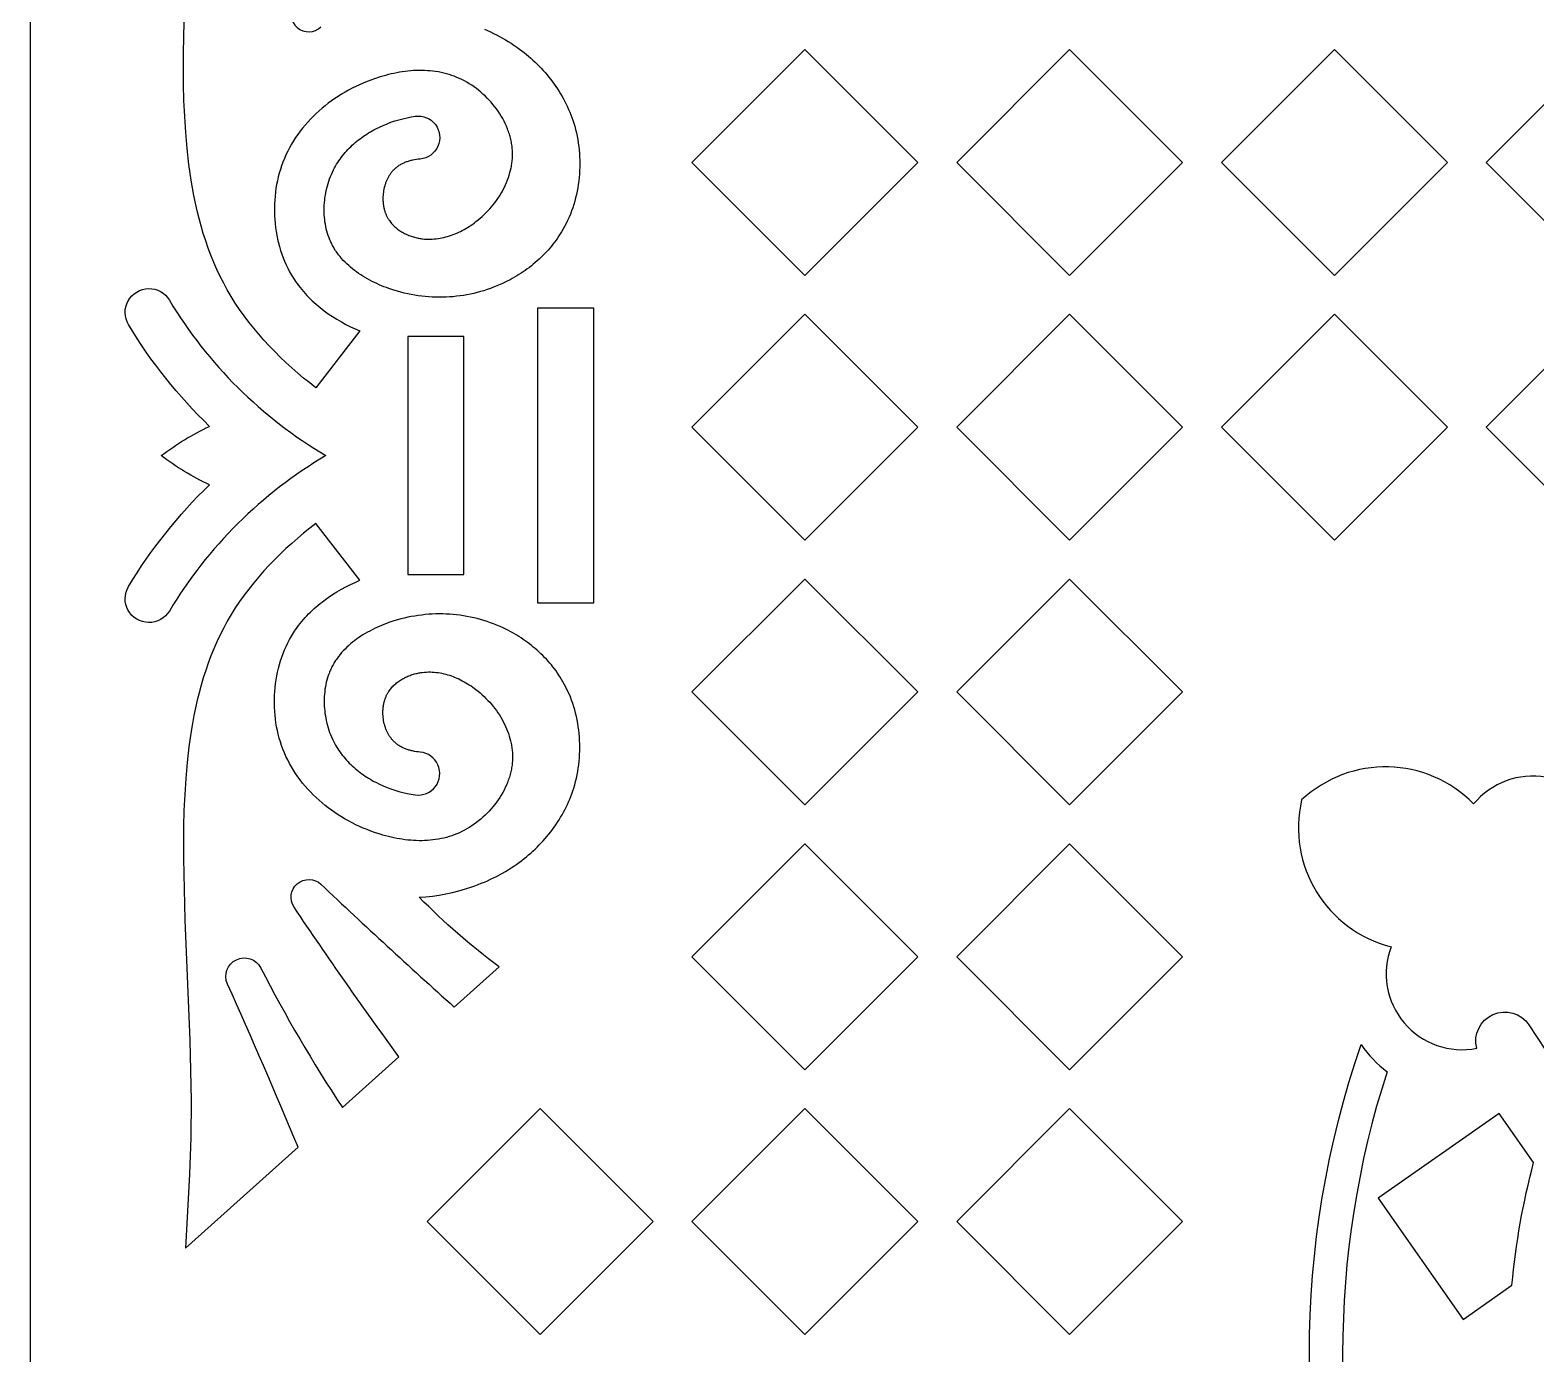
# Model space of a CAD drawing. Extents: x 15850 to 16789, y -660 to 1170.
# Drawn here: x 15850.3 to 16167.1, y 255.1 to 533.7 of the extents above; entities that cross this region are included whole.
import ezdxf

# ---------------------------------------------------------------- set-up
doc = ezdxf.new("R2010")
doc.units = 0
doc.layers.get('0').update_dxf_attribs({"linetype": 'CONTINUOUS'})

msp = doc.modelspace()

# ---------------------------------------------------------------- linework, layer by layer
for points in [[(15850.26, -659.93), (16789.06, -659.93), (16789.06, 1170.21), (15850.26, 1170.21)], [(15989.5, 505.83), (16013.26, 529.59), (16037.02, 505.83), (16013.26, 482.07)], [(16045.21, 505.83), (16068.97, 529.59), (16092.73, 505.83), (16068.97, 482.07)], [(16100.92, 505.83), (16124.68, 529.59), (16148.44, 505.83), (16124.68, 482.07)], [(16156.63, 505.83), (16180.39, 529.59), (16204.15, 505.83), (16180.39, 482.07)], [(15968.85, 413.14), (15968.85, 475.17), (15957.01, 475.17), (15957.01, 413.14)], [(16013.26, 426.36), (15989.5, 450.12), (16013.26, 473.88), (16037.02, 450.12)], [(16045.21, 450.12), (16068.97, 473.88), (16092.73, 450.12), (16068.97, 426.36)], [(16100.92, 450.12), (16124.68, 473.88), (16148.44, 450.12), (16124.68, 426.36)], [(16156.63, 450.12), (16180.39, 473.88), (16204.15, 450.12), (16180.39, 426.36)], [(15941.54, 419.1), (15941.54, 469.21), (15929.7, 469.21), (15929.7, 419.1)], [(15989.5, 394.41), (16013.26, 418.17), (16037.02, 394.41), (16013.26, 370.65)], [(16045.21, 394.41), (16068.97, 418.17), (16092.73, 394.41), (16068.97, 370.65)], [(15989.5, 338.7), (16013.26, 362.46), (16037.02, 338.7), (16013.26, 314.94)], [(16045.21, 338.7), (16068.97, 362.46), (16092.73, 338.7), (16068.97, 314.94)], [(15933.79, 282.99), (15957.55, 306.75), (15981.31, 282.99), (15957.55, 259.23)], [(15989.5, 282.99), (16013.26, 306.75), (16037.02, 282.99), (16013.26, 259.23)], [(16045.21, 282.99), (16068.97, 306.75), (16092.73, 282.99), (16068.97, 259.23)]]:
    msp.add_lwpolyline(points, close=True)
for points in [[(15945.83, 533.88), (15946.48, 533.6), (15947.13, 533.31), (15947.77, 533), (15948.4, 532.68), (15949.03, 532.35), (15949.65, 532.01), (15950.26, 531.66), (15950.87, 531.29), (15951.47, 530.91), (15952.06, 530.52), (15952.65, 530.12), (15953.22, 529.7), (15953.71, 529.34), (15954.2, 528.96), (15954.67, 528.57), (15955.14, 528.18), (15955.61, 527.78), (15956.06, 527.37), (15956.51, 526.95), (15956.95, 526.52), (15957.38, 526.08), (15957.81, 525.64), (15958.22, 525.19), (15958.63, 524.73), (15959.03, 524.26), (15959.42, 523.79), (15959.8, 523.31), (15960.17, 522.82), (15960.53, 522.32), (15960.88, 521.82), (15961.22, 521.31), (15961.55, 520.79), (15961.87, 520.27), (15962.17, 519.74), (15962.47, 519.21), (15962.76, 518.67), (15963.03, 518.12), (15963.3, 517.57), (15963.55, 517.01), (15963.79, 516.44), (15964.02, 515.87), (15964.23, 515.3), (15964.43, 514.72), (15964.62, 514.13), (15964.83, 513.44), (15965.02, 512.75), (15965.19, 512.04), (15965.34, 511.34), (15965.47, 510.63), (15965.59, 509.91), (15965.68, 509.19), (15965.76, 508.47), (15965.83, 507.75), (15965.87, 507.02), (15965.9, 506.29), (15965.91, 505.57), (15965.9, 504.84), (15965.87, 504.11), (15965.83, 503.39), (15965.77, 502.66), (15965.69, 501.94), (15965.59, 501.22), (15965.48, 500.5), (15965.34, 499.79), (15965.19, 499.08), (15965.03, 498.38), (15964.84, 497.68), (15964.64, 496.99), (15964.41, 496.3), (15964.17, 495.62), (15963.92, 494.95), (15963.64, 494.29), (15963.35, 493.63), (15963.04, 492.99), (15962.71, 492.35), (15962.36, 491.73), (15962.09, 491.27), (15961.81, 490.81), (15961.52, 490.36), (15961.22, 489.92), (15960.91, 489.48), (15960.59, 489.05), (15960.26, 488.63), (15959.93, 488.21), (15959.58, 487.8), (15959.23, 487.4), (15958.87, 487), (15958.5, 486.61), (15958.12, 486.23), (15957.74, 485.86), (15957.35, 485.49), (15956.95, 485.13), (15956.55, 484.78), (15956.13, 484.43), (15955.72, 484.09), (15955.29, 483.76), (15954.86, 483.44), (15954.43, 483.13), (15953.98, 482.82), (15953.54, 482.52), (15953.08, 482.23), (15952.63, 481.95), (15952.16, 481.67), (15951.7, 481.41), (15951.23, 481.15), (15950.75, 480.9), (15949.79, 480.43), (15949.12, 480.12), (15948.45, 479.84), (15947.77, 479.57), (15947.09, 479.31), (15946.4, 479.07), (15945.71, 478.85), (15945.01, 478.65), (15944.3, 478.46), (15943.59, 478.28), (15942.88, 478.13), (15942.17, 477.99), (15941.45, 477.86), (15940.72, 477.76), (15940, 477.67), (15939.27, 477.59), (15938.54, 477.54), (15937.81, 477.5), (15937.07, 477.47), (15936.34, 477.47), (15935.6, 477.48), (15934.86, 477.51), (15934.13, 477.55), (15933.39, 477.61), (15932.65, 477.69), (15931.91, 477.79), (15931.18, 477.9), (15930.44, 478.03), (15929.71, 478.18), (15928.98, 478.35), (15928.25, 478.53), (15927.52, 478.73), (15926.79, 478.95), (15925.75, 479.3), (15925.23, 479.49), (15924.71, 479.69), (15924.2, 479.89), (15923.69, 480.11), (15923.19, 480.34), (15922.69, 480.57), (15922.2, 480.81), (15921.71, 481.07), (15921.23, 481.33), (15920.76, 481.6), (15920.29, 481.89), (15919.83, 482.18), (15919.38, 482.48), (15918.94, 482.79), (15918.51, 483.11), (15918.09, 483.44), (15917.68, 483.78), (15917.28, 484.13), (15916.89, 484.49), (15916.52, 484.86), (15916.15, 485.23), (15915.8, 485.62), (15915.46, 486.02), (15915.14, 486.43), (15914.83, 486.84), (15914.69, 487.06), (15914.54, 487.27), (15914.4, 487.49), (15914.26, 487.71), (15914.13, 487.93), (15914, 488.15), (15913.88, 488.38), (15913.76, 488.61), (15913.64, 488.84), (15913.53, 489.07), (15913.43, 489.3), (15913.33, 489.52), (15913.24, 489.75), (15913.15, 489.97), (15912.98, 490.43), (15912.83, 490.9), (15912.69, 491.38), (15912.57, 491.86), (15912.46, 492.35), (15912.37, 492.84), (15912.29, 493.33), (15912.23, 493.83), (15912.18, 494.33), (15912.14, 494.84), (15912.12, 495.35), (15912.12, 495.86), (15912.12, 496.37), (15912.15, 496.88), (15912.18, 497.39), (15912.23, 497.9), (15912.29, 498.41), (15912.37, 498.92), (15912.46, 499.42), (15912.56, 499.93), (15912.68, 500.43), (15912.81, 500.92), (15912.95, 501.42), (15913.11, 501.9), (15913.28, 502.39), (15913.46, 502.86), (15913.66, 503.33), (15913.86, 503.79), (15914.08, 504.25), (15914.31, 504.7), (15914.53, 505.08), (15914.75, 505.45), (15914.98, 505.82), (15915.21, 506.19), (15915.46, 506.54), (15915.71, 506.89), (15915.98, 507.23), (15916.25, 507.57), (15916.53, 507.9), (15916.81, 508.22), (15917.1, 508.54), (15917.4, 508.85), (15917.71, 509.15), (15918.02, 509.45), (15918.34, 509.74), (15918.67, 510.02), (15919, 510.3), (15919.34, 510.57), (15919.68, 510.83), (15920.03, 511.09), (15920.38, 511.34), (15920.74, 511.58), (15921.1, 511.82), (15921.47, 512.05), (15921.84, 512.27), (15922.21, 512.49), (15922.59, 512.7), (15922.97, 512.9), (15923.75, 513.28), (15924.53, 513.64), (15925.35, 513.98), (15926.18, 514.29), (15927.01, 514.57), (15927.86, 514.82), (15928.71, 515.04), (15929.57, 515.24), (15930.43, 515.4), (15931.29, 515.54, -1.025614), (15932.33, 506.55), (15931.93, 506.51), (15931.52, 506.45), (15931.12, 506.39), (15930.73, 506.31), (15930.53, 506.26), (15930.34, 506.22), (15930.15, 506.17), (15929.96, 506.11), (15929.77, 506.06), (15929.59, 505.99), (15929.4, 505.93), (15929.22, 505.86), (15929.04, 505.79), (15928.87, 505.71), (15928.69, 505.63), (15928.52, 505.55), (15928.35, 505.46), (15928.18, 505.37), (15928.02, 505.27), (15927.86, 505.18), (15927.7, 505.07), (15927.55, 504.96), (15927.4, 504.85), (15927.25, 504.73), (15927.1, 504.61), (15926.96, 504.49), (15926.82, 504.36), (15926.69, 504.22), (15926.59, 504.11), (15926.48, 504), (15926.38, 503.88), (15926.28, 503.76), (15926.19, 503.63), (15926.1, 503.51), (15926.01, 503.38), (15925.92, 503.25), (15925.83, 503.12), (15925.75, 502.98), (15925.67, 502.84), (15925.59, 502.7), (15925.52, 502.56), (15925.44, 502.42), (15925.37, 502.27), (15925.3, 502.12), (15925.24, 501.97), (15925.18, 501.82), (15925.12, 501.67), (15925.06, 501.52), (15925.01, 501.36), (15924.95, 501.2), (15924.91, 501.05), (15924.86, 500.89), (15924.77, 500.56), (15924.7, 500.24), (15924.64, 499.91), (15924.59, 499.58), (15924.55, 499.24), (15924.52, 498.91), (15924.5, 498.57), (15924.49, 498.24), (15924.5, 497.9), (15924.5, 497.73), (15924.51, 497.57), (15924.53, 497.4), (15924.54, 497.24), (15924.56, 497.07), (15924.58, 496.91), (15924.61, 496.74), (15924.63, 496.58), (15924.66, 496.42), (15924.7, 496.26), (15924.73, 496.1), (15924.77, 495.94), (15924.82, 495.78), (15924.86, 495.62), (15924.91, 495.47), (15924.96, 495.32), (15925.02, 495.16), (15925.07, 495.01), (15925.14, 494.87), (15925.2, 494.72), (15925.27, 494.58), (15925.34, 494.43), (15925.39, 494.32), (15925.45, 494.21), (15925.51, 494.11), (15925.58, 494), (15925.64, 493.9), (15925.71, 493.79), (15925.85, 493.59), (15925.99, 493.39), (15926.14, 493.2), (15926.3, 493.01), (15926.46, 492.82), (15926.63, 492.65), (15926.81, 492.47), (15926.99, 492.3), (15927.17, 492.14), (15927.37, 491.98), (15927.56, 491.83), (15927.76, 491.68), (15927.96, 491.54), (15928.17, 491.4), (15928.39, 491.27), (15928.6, 491.14), (15928.82, 491.02), (15929.04, 490.91), (15929.27, 490.8), (15929.49, 490.69), (15929.72, 490.59), (15929.96, 490.49), (15930.19, 490.4), (15930.43, 490.32), (15930.66, 490.24), (15930.9, 490.17), (15931.14, 490.1), (15931.38, 490.03), (15931.63, 489.98), (15931.83, 489.93), (15932.03, 489.89), (15932.23, 489.85), (15932.44, 489.82), (15932.64, 489.79), (15932.84, 489.76), (15933.25, 489.72), (15933.66, 489.7), (15934.06, 489.68), (15934.47, 489.68), (15934.88, 489.7), (15935.28, 489.73), (15935.69, 489.77), (15936.09, 489.82), (15936.5, 489.88), (15936.9, 489.96), (15937.3, 490.05), (15937.7, 490.15), (15938.1, 490.26), (15938.5, 490.38), (15938.89, 490.52), (15939.28, 490.66), (15939.67, 490.82), (15940.06, 490.98), (15940.44, 491.15), (15940.82, 491.34), (15941.19, 491.53), (15941.57, 491.73), (15941.94, 491.95), (15942.3, 492.17), (15942.66, 492.39), (15943.02, 492.63), (15943.37, 492.88), (15943.72, 493.13), (15944.06, 493.39), (15944.5, 493.74), (15944.94, 494.1), (15945.36, 494.47), (15945.77, 494.85), (15946.17, 495.25), (15946.57, 495.65), (15946.95, 496.07), (15947.31, 496.49), (15947.67, 496.92), (15948.02, 497.36), (15948.35, 497.81), (15948.67, 498.27), (15948.98, 498.73), (15949.27, 499.2), (15949.55, 499.68), (15949.81, 500.16), (15950.06, 500.65), (15950.29, 501.15), (15950.51, 501.65), (15950.71, 502.15), (15950.9, 502.66), (15951.06, 503.17), (15951.22, 503.69), (15951.35, 504.21), (15951.46, 504.73), (15951.51, 504.99), (15951.56, 505.25), (15951.6, 505.52), (15951.64, 505.78), (15951.67, 506.04), (15951.7, 506.31), (15951.72, 506.57), (15951.73, 506.83), (15951.75, 507.1), (15951.75, 507.36), (15951.75, 507.63), (15951.75, 507.89), (15951.74, 508.16), (15951.73, 508.42), (15951.71, 508.71), (15951.68, 508.99), (15951.65, 509.28), (15951.61, 509.56), (15951.56, 509.84), (15951.51, 510.13), (15951.45, 510.41), (15951.39, 510.69), (15951.32, 510.98), (15951.25, 511.26), (15951.17, 511.54), (15951.09, 511.82), (15951, 512.09), (15950.9, 512.37), (15950.8, 512.65), (15950.7, 512.92), (15950.47, 513.47), (15950.23, 514), (15949.96, 514.54), (15949.68, 515.06), (15949.38, 515.58), (15949.06, 516.09), (15948.73, 516.6), (15948.38, 517.09), (15948.02, 517.57), (15947.64, 518.04), (15947.24, 518.51), (15946.84, 518.96), (15946.42, 519.39), (15945.98, 519.82), (15945.54, 520.23), (15945.08, 520.63), (15944.62, 521.02), (15944.14, 521.38), (15943.66, 521.74), (15943.17, 522.08), (15942.66, 522.4), (15942.15, 522.7), (15941.64, 522.99), (15941.12, 523.26), (15940.58, 523.51), (15940.05, 523.74), (15939.5, 523.96), (15938.95, 524.15), (15938.4, 524.33), (15937.84, 524.49), (15937.28, 524.63), (15936.72, 524.76), (15936.15, 524.87), (15935.58, 524.96), (15935, 525.04), (15934.42, 525.1), (15933.84, 525.14), (15933.26, 525.17), (15932.68, 525.19), (15932.09, 525.19), (15931.5, 525.17), (15930.91, 525.15), (15930.33, 525.1), (15929.74, 525.05), (15929.15, 524.98), (15928.56, 524.9), (15927.97, 524.81), (15927.38, 524.7), (15926.8, 524.58), (15926.21, 524.45), (15925.63, 524.31), (15925.04, 524.16), (15924.46, 524), (15923.89, 523.83), (15922.74, 523.45), (15921.93, 523.16), (15921.14, 522.86), (15920.35, 522.53), (15919.56, 522.18), (15918.79, 521.82), (15918.03, 521.44), (15917.27, 521.04), (15916.53, 520.62), (15915.8, 520.19), (15915.08, 519.74), (15914.38, 519.27), (15913.68, 518.78), (15913, 518.28), (15912.34, 517.76), (15911.68, 517.23), (15911.05, 516.68), (15910.43, 516.11), (15909.83, 515.53), (15909.24, 514.94), (15908.67, 514.33), (15908.12, 513.7), (15907.59, 513.06), (15907.08, 512.41), (15906.59, 511.74), (15906.12, 511.05), (15905.66, 510.36), (15905.24, 509.65), (15904.83, 508.92), (15904.45, 508.19), (15904.09, 507.44), (15903.75, 506.68), (15903.44, 505.9), (15903.16, 505.14), (15902.91, 504.37), (15902.68, 503.59), (15902.47, 502.8), (15902.29, 502), (15902.13, 501.2), (15901.99, 500.39), (15901.88, 499.57), (15901.79, 498.75), (15901.72, 497.93), (15901.68, 497.1), (15901.66, 496.28), (15901.66, 495.45), (15901.69, 494.62), (15901.74, 493.8), (15901.81, 492.97), (15901.9, 492.15), (15902.02, 491.33), (15902.17, 490.52), (15902.33, 489.71), (15902.52, 488.91), (15902.73, 488.12), (15902.97, 487.33), (15903.22, 486.56), (15903.5, 485.79), (15903.81, 485.04), (15904.13, 484.29), (15904.48, 483.56), (15904.85, 482.85), (15905.25, 482.15), (15905.67, 481.46), (15905.88, 481.12), (15906.11, 480.79), (15906.42, 480.35), (15906.74, 479.92), (15907.07, 479.49), (15907.41, 479.07), (15907.76, 478.66), (15908.11, 478.26), (15908.48, 477.86), (15908.85, 477.47), (15909.24, 477.09), (15909.63, 476.72), (15910.02, 476.35), (15910.43, 476), (15910.84, 475.65), (15911.26, 475.31), (15911.68, 474.97), (15912.11, 474.64), (15912.99, 474.01), (15913.89, 473.41), (15914.81, 472.83), (15915.75, 472.29), (15916.69, 471.77), (15917.65, 471.28), (15918.62, 470.82), (15919.6, 470.39), (15910.38, 458.42), (15909.09, 459.43), (15907.81, 460.47), (15906.55, 461.53), (15905.31, 462.62), (15904.09, 463.74), (15902.89, 464.88), (15901.71, 466.04), (15900.56, 467.23), (15899.44, 468.44), (15898.35, 469.68), (15897.3, 470.94), (15896.27, 472.22), (15895.29, 473.53), (15894.34, 474.86), (15893.43, 476.22), (15892.57, 477.6), (15891.75, 479), (15890.98, 480.42), (15890.25, 481.86), (15889.56, 483.32), (15888.91, 484.81), (15888.3, 486.31), (15887.73, 487.82), (15887.2, 489.36), (15886.7, 490.91), (15886.24, 492.47), (15885.81, 494.05), (15885.42, 495.65), (15885.05, 497.25), (15884.72, 498.87), (15884.41, 500.49), (15884.14, 502.13), (15883.66, 505.43), (15883.28, 508.76), (15882.99, 512.11), (15882.78, 515.48), (15882.63, 518.85), (15882.55, 522.23), (15882.53, 528.96), (15882.83, 541.87)], [(15905.78, 539.17, 0.894674), (15911.45, 534.36, -0.006154)]]:
    msp.add_lwpolyline(points, format="xyb")
for points in [[(15912.47, 444.15, 0.12469), (15879.55, 411.45, -1), (15870.97, 416.59, -0.065745), (15888, 438.01, -0.052644), (15877.84, 444.15, -0.052644), (15888, 450.3, -0.065745), (15870.97, 471.71, -1), (15879.55, 476.86, 0.12469)], [(15910.38, 429.88), (15909.09, 428.87), (15907.81, 427.84), (15906.55, 426.77), (15905.31, 425.68), (15904.09, 424.57), (15902.89, 423.43), (15901.71, 422.27), (15900.56, 421.08), (15899.44, 419.87), (15898.35, 418.63), (15897.3, 417.37), (15896.27, 416.08), (15895.29, 414.77), (15894.34, 413.44), (15893.43, 412.09), (15892.57, 410.71), (15891.75, 409.31), (15890.98, 407.89), (15890.25, 406.45), (15889.56, 404.98), (15888.91, 403.5), (15888.3, 402), (15887.73, 400.48), (15887.2, 398.95), (15886.7, 397.4), (15886.24, 395.83), (15885.81, 394.25), (15885.42, 392.66), (15885.05, 391.06), (15884.72, 389.44), (15884.41, 387.81), (15884.14, 386.17), (15883.66, 382.88), (15883.28, 379.55), (15882.99, 376.2), (15882.78, 372.83), (15882.63, 369.46), (15882.55, 366.08), (15882.53, 359.35), (15882.83, 346.44), (15883.89, 321.08), (15884.13, 308.45), (15884.04, 300.7), (15883.8, 292.94), (15882.98, 277.4), (15906.62, 298.61, 0.007496), (15891.78, 332.96, -0.975292), (15898.81, 336.33, 0.027938), (15915.96, 306.99), (15927.85, 317.66, -0.009727), (15905.78, 349.14, -0.894674), (15911.45, 353.94, 0.006154), (15939.49, 328.11), (15948.93, 336.57, -0.038203), (15932.14, 351.21), (15933.54, 351.32), (15934.93, 351.48), (15936.33, 351.69), (15937.71, 351.94), (15939.1, 352.24), (15940.47, 352.58), (15941.83, 352.97), (15943.18, 353.41), (15943.85, 353.64), (15944.52, 353.89), (15945.18, 354.15), (15945.83, 354.42), (15946.48, 354.7), (15947.13, 355), (15947.77, 355.31), (15948.4, 355.62), (15949.03, 355.95), (15949.65, 356.3), (15950.26, 356.65), (15950.87, 357.02), (15951.47, 357.39), (15952.06, 357.79), (15952.65, 358.19), (15953.22, 358.6), (15953.71, 358.97), (15954.2, 359.35), (15954.67, 359.73), (15955.14, 360.13), (15955.61, 360.53), (15956.06, 360.94), (15956.51, 361.36), (15956.95, 361.79), (15957.38, 362.22), (15957.81, 362.67), (15958.22, 363.12), (15958.63, 363.58), (15959.03, 364.05), (15959.42, 364.52), (15959.8, 365), (15960.17, 365.49), (15960.53, 365.99), (15960.88, 366.49), (15961.22, 367), (15961.55, 367.51), (15961.87, 368.04), (15962.17, 368.56), (15962.47, 369.1), (15962.76, 369.64), (15963.03, 370.19), (15963.3, 370.74), (15963.55, 371.3), (15963.79, 371.86), (15964.02, 372.43), (15964.23, 373.01), (15964.43, 373.59), (15964.62, 374.18), (15964.83, 374.87), (15965.02, 375.56), (15965.19, 376.26), (15965.34, 376.97), (15965.47, 377.68), (15965.59, 378.4), (15965.68, 379.11), (15965.76, 379.84), (15965.83, 380.56), (15965.87, 381.28), (15965.9, 382.01), (15965.91, 382.74), (15965.9, 383.47), (15965.87, 384.19), (15965.83, 384.92), (15965.77, 385.65), (15965.69, 386.37), (15965.59, 387.09), (15965.48, 387.8), (15965.34, 388.52), (15965.19, 389.23), (15965.03, 389.93), (15964.84, 390.63), (15964.64, 391.32), (15964.41, 392.01), (15964.17, 392.69), (15963.92, 393.36), (15963.64, 394.02), (15963.35, 394.67), (15963.04, 395.32), (15962.71, 395.95), (15962.36, 396.58), (15962.09, 397.04), (15961.81, 397.5), (15961.52, 397.95), (15961.22, 398.39), (15960.91, 398.83), (15960.59, 399.26), (15960.26, 399.68), (15959.93, 400.1), (15959.58, 400.51), (15959.23, 400.91), (15958.87, 401.3), (15958.5, 401.69), (15958.12, 402.07), (15957.74, 402.45), (15957.35, 402.82), (15956.95, 403.18), (15956.55, 403.53), (15956.13, 403.87), (15955.72, 404.21), (15955.29, 404.54), (15954.86, 404.86), (15954.43, 405.18), (15953.98, 405.49), (15953.54, 405.78), (15953.08, 406.08), (15952.63, 406.36), (15952.16, 406.63), (15951.7, 406.9), (15951.23, 407.16), (15950.75, 407.41), (15949.79, 407.88), (15949.12, 408.18), (15948.45, 408.47), (15947.77, 408.74), (15947.09, 408.99), (15946.4, 409.23), (15945.71, 409.46), (15945.01, 409.66), (15944.3, 409.85), (15943.59, 410.02), (15942.88, 410.18), (15942.17, 410.32), (15941.45, 410.44), (15940.72, 410.55), (15940, 410.64), (15939.27, 410.71), (15938.54, 410.77), (15937.81, 410.81), (15937.07, 410.83), (15936.34, 410.84), (15935.6, 410.83), (15934.86, 410.8), (15934.13, 410.76), (15933.39, 410.69), (15932.65, 410.61), (15931.91, 410.52), (15931.18, 410.4), (15930.44, 410.27), (15929.71, 410.12), (15928.98, 409.96), (15928.25, 409.77), (15927.52, 409.57), (15926.79, 409.35), (15925.75, 409), (15925.23, 408.82), (15924.71, 408.62), (15924.2, 408.41), (15923.69, 408.2), (15923.19, 407.97), (15922.69, 407.74), (15922.2, 407.49), (15921.71, 407.24), (15921.23, 406.97), (15920.76, 406.7), (15920.29, 406.42), (15919.83, 406.13), (15919.38, 405.83), (15918.94, 405.52), (15918.51, 405.2), (15918.09, 404.87), (15917.68, 404.53), (15917.28, 404.18), (15916.89, 403.82), (15916.52, 403.45), (15916.15, 403.07), (15915.8, 402.69), (15915.46, 402.29), (15915.14, 401.88), (15914.83, 401.46), (15914.69, 401.25), (15914.54, 401.04), (15914.4, 400.82), (15914.26, 400.6), (15914.13, 400.38), (15914, 400.15), (15913.88, 399.93), (15913.76, 399.7), (15913.64, 399.47), (15913.53, 399.23), (15913.43, 399.01), (15913.33, 398.79), (15913.24, 398.56), (15913.15, 398.33), (15912.98, 397.87), (15912.83, 397.4), (15912.69, 396.93), (15912.57, 396.45), (15912.46, 395.96), (15912.37, 395.47), (15912.29, 394.97), (15912.23, 394.47), (15912.18, 393.97), (15912.14, 393.47), (15912.12, 392.96), (15912.12, 392.45), (15912.12, 391.94), (15912.15, 391.43), (15912.18, 390.92), (15912.23, 390.41), (15912.29, 389.9), (15912.37, 389.39), (15912.46, 388.88), (15912.56, 388.38), (15912.68, 387.88), (15912.81, 387.38), (15912.95, 386.89), (15913.11, 386.4), (15913.28, 385.92), (15913.46, 385.44), (15913.66, 384.97), (15913.86, 384.51), (15914.08, 384.06), (15914.31, 383.61), (15914.53, 383.23), (15914.75, 382.85), (15914.98, 382.48), (15915.21, 382.12), (15915.46, 381.77), (15915.71, 381.42), (15915.98, 381.07), (15916.25, 380.74), (15916.53, 380.41), (15916.81, 380.09), (15917.1, 379.77), (15917.4, 379.46), (15917.71, 379.16), (15918.02, 378.86), (15918.34, 378.57), (15918.67, 378.29), (15919, 378.01), (15919.34, 377.74), (15919.68, 377.48), (15920.03, 377.22), (15920.38, 376.97), (15920.74, 376.73), (15921.1, 376.49), (15921.47, 376.26), (15921.84, 376.04), (15922.21, 375.82), (15922.59, 375.61), (15922.97, 375.41), (15923.75, 375.02), (15924.53, 374.67), (15925.35, 374.33), (15926.18, 374.02), (15927.01, 373.74), (15927.86, 373.49), (15928.71, 373.27), (15929.57, 373.07), (15930.43, 372.91), (15931.29, 372.77, 1.025614), (15932.33, 381.76), (15931.93, 381.8), (15931.52, 381.85), (15931.12, 381.92), (15930.73, 382), (15930.53, 382.04), (15930.34, 382.09), (15930.15, 382.14), (15929.96, 382.19), (15929.77, 382.25), (15929.59, 382.31), (15929.4, 382.38), (15929.22, 382.45), (15929.04, 382.52), (15928.87, 382.59), (15928.69, 382.67), (15928.52, 382.76), (15928.35, 382.84), (15928.18, 382.94), (15928.02, 383.03), (15927.86, 383.13), (15927.7, 383.24), (15927.55, 383.34), (15927.4, 383.46), (15927.25, 383.57), (15927.1, 383.69), (15926.96, 383.82), (15926.82, 383.95), (15926.69, 384.08), (15926.59, 384.2), (15926.48, 384.31), (15926.38, 384.43), (15926.28, 384.55), (15926.19, 384.67), (15926.1, 384.8), (15926.01, 384.93), (15925.92, 385.06), (15925.83, 385.19), (15925.75, 385.33), (15925.67, 385.46), (15925.59, 385.6), (15925.52, 385.75), (15925.44, 385.89), (15925.37, 386.03), (15925.3, 386.18), (15925.24, 386.33), (15925.18, 386.48), (15925.12, 386.64), (15925.06, 386.79), (15925.01, 386.95), (15924.95, 387.1), (15924.91, 387.26), (15924.86, 387.42), (15924.77, 387.74), (15924.7, 388.07), (15924.64, 388.4), (15924.59, 388.73), (15924.55, 389.06), (15924.52, 389.4), (15924.5, 389.73), (15924.49, 390.07), (15924.5, 390.4), (15924.5, 390.57), (15924.51, 390.74), (15924.53, 390.91), (15924.54, 391.07), (15924.56, 391.24), (15924.58, 391.4), (15924.61, 391.56), (15924.63, 391.73), (15924.66, 391.89), (15924.7, 392.05), (15924.73, 392.21), (15924.77, 392.37), (15924.82, 392.53), (15924.86, 392.68), (15924.91, 392.84), (15924.96, 392.99), (15925.02, 393.14), (15925.07, 393.29), (15925.14, 393.44), (15925.2, 393.59), (15925.27, 393.73), (15925.34, 393.87), (15925.39, 393.98), (15925.45, 394.09), (15925.51, 394.2), (15925.58, 394.31), (15925.64, 394.41), (15925.71, 394.51), (15925.85, 394.72), (15925.99, 394.92), (15926.14, 395.11), (15926.3, 395.3), (15926.46, 395.48), (15926.63, 395.66), (15926.81, 395.83), (15926.99, 396), (15927.17, 396.16), (15927.37, 396.32), (15927.56, 396.48), (15927.76, 396.62), (15927.96, 396.77), (15928.17, 396.9), (15928.39, 397.03), (15928.6, 397.16), (15928.82, 397.28), (15929.04, 397.4), (15929.27, 397.51), (15929.49, 397.62), (15929.72, 397.72), (15929.96, 397.81), (15930.19, 397.9), (15930.43, 397.99), (15930.66, 398.07), (15930.9, 398.14), (15931.14, 398.21), (15931.38, 398.27), (15931.63, 398.33), (15931.83, 398.38), (15932.03, 398.42), (15932.23, 398.45), (15932.44, 398.49), (15932.64, 398.52), (15932.84, 398.54), (15933.25, 398.58), (15933.66, 398.61), (15934.06, 398.62), (15934.47, 398.62), (15934.88, 398.61), (15935.28, 398.58), (15935.69, 398.54), (15936.09, 398.49), (15936.5, 398.42), (15936.9, 398.35), (15937.3, 398.26), (15937.7, 398.16), (15938.1, 398.05), (15938.5, 397.92), (15938.89, 397.79), (15939.28, 397.65), (15939.67, 397.49), (15940.06, 397.33), (15940.44, 397.15), (15940.82, 396.97), (15941.19, 396.77), (15941.57, 396.57), (15941.94, 396.36), (15942.3, 396.14), (15942.66, 395.91), (15943.02, 395.68), (15943.37, 395.43), (15943.72, 395.18), (15944.06, 394.92), (15944.5, 394.57), (15944.94, 394.21), (15945.36, 393.84), (15945.77, 393.45), (15946.17, 393.06), (15946.57, 392.65), (15946.95, 392.24), (15947.31, 391.82), (15947.67, 391.39), (15948.02, 390.94), (15948.35, 390.5), (15948.67, 390.04), (15948.98, 389.57), (15949.27, 389.1), (15949.55, 388.63), (15949.81, 388.14), (15950.06, 387.65), (15950.29, 387.16), (15950.51, 386.66), (15950.71, 386.15), (15950.9, 385.65), (15951.06, 385.13), (15951.22, 384.62), (15951.35, 384.1), (15951.46, 383.58), (15951.51, 383.32), (15951.56, 383.05), (15951.6, 382.79), (15951.64, 382.53), (15951.67, 382.26), (15951.7, 382), (15951.72, 381.74), (15951.73, 381.47), (15951.75, 381.21), (15951.75, 380.94), (15951.75, 380.68), (15951.75, 380.42), (15951.74, 380.15), (15951.73, 379.89), (15951.71, 379.6), (15951.68, 379.32), (15951.65, 379.03), (15951.61, 378.75), (15951.56, 378.46), (15951.51, 378.18), (15951.45, 377.9), (15951.39, 377.61), (15951.32, 377.33), (15951.25, 377.05), (15951.17, 376.77), (15951.09, 376.49), (15951, 376.21), (15950.9, 375.94), (15950.8, 375.66), (15950.7, 375.39), (15950.47, 374.84), (15950.23, 374.3), (15949.96, 373.77), (15949.68, 373.24), (15949.38, 372.72), (15949.06, 372.21), (15948.73, 371.71), (15948.38, 371.22), (15948.02, 370.74), (15947.64, 370.26), (15947.24, 369.8), (15946.84, 369.35), (15946.42, 368.91), (15945.98, 368.49), (15945.54, 368.07), (15945.08, 367.68), (15944.62, 367.29), (15944.14, 366.92), (15943.66, 366.57), (15943.17, 366.23), (15942.66, 365.91), (15942.15, 365.6), (15941.64, 365.32), (15941.12, 365.05), (15940.58, 364.8), (15940.05, 364.57), (15939.5, 364.35), (15938.95, 364.16), (15938.4, 363.98), (15937.84, 363.82), (15937.28, 363.67), (15936.72, 363.55), (15936.15, 363.44), (15935.58, 363.35), (15935, 363.27), (15934.42, 363.21), (15933.84, 363.16), (15933.26, 363.13), (15932.68, 363.12), (15932.09, 363.12), (15931.5, 363.13), (15930.91, 363.16), (15930.33, 363.2), (15929.74, 363.26), (15929.15, 363.33), (15928.56, 363.41), (15927.97, 363.5), (15927.38, 363.61), (15926.8, 363.72), (15926.21, 363.85), (15925.63, 363.99), (15925.04, 364.14), (15924.46, 364.31), (15923.89, 364.48), (15922.74, 364.85), (15921.93, 365.14), (15921.14, 365.45), (15920.35, 365.78), (15919.56, 366.12), (15918.79, 366.49), (15918.03, 366.87), (15917.27, 367.27), (15916.53, 367.68), (15915.8, 368.12), (15915.08, 368.57), (15914.38, 369.04), (15913.68, 369.52), (15913, 370.02), (15912.34, 370.54), (15911.68, 371.08), (15911.05, 371.63), (15910.43, 372.19), (15909.83, 372.77), (15909.24, 373.37), (15908.67, 373.98), (15908.12, 374.61), (15907.59, 375.25), (15907.08, 375.9), (15906.59, 376.57), (15906.12, 377.25), (15905.66, 377.95), (15905.24, 378.66), (15904.83, 379.38), (15904.45, 380.12), (15904.09, 380.87), (15903.75, 381.63), (15903.44, 382.4), (15903.16, 383.16), (15902.91, 383.94), (15902.68, 384.72), (15902.47, 385.51), (15902.29, 386.3), (15902.13, 387.11), (15901.99, 387.92), (15901.88, 388.73), (15901.79, 389.55), (15901.72, 390.38), (15901.68, 391.2), (15901.66, 392.03), (15901.66, 392.86), (15901.69, 393.69), (15901.74, 394.51), (15901.81, 395.34), (15901.9, 396.16), (15902.02, 396.97), (15902.17, 397.79), (15902.33, 398.59), (15902.52, 399.4), (15902.73, 400.19), (15902.97, 400.97), (15903.22, 401.75), (15903.5, 402.51), (15903.81, 403.27), (15904.13, 404.01), (15904.48, 404.74), (15904.85, 405.46), (15905.25, 406.16), (15905.67, 406.85), (15905.88, 407.18), (15906.11, 407.52), (15906.42, 407.96), (15906.74, 408.39), (15907.07, 408.82), (15907.41, 409.24), (15907.76, 409.65), (15908.11, 410.05), (15908.48, 410.45), (15908.85, 410.83), (15909.24, 411.21), (15909.63, 411.59), (15910.02, 411.95), (15910.43, 412.31), (15910.84, 412.66), (15911.26, 413), (15911.68, 413.34), (15912.11, 413.66), (15912.99, 414.3), (15913.89, 414.9), (15914.81, 415.47), (15915.75, 416.02), (15916.69, 416.54), (15917.65, 417.02), (15918.62, 417.48), (15919.6, 417.92)], [(16195.39, 353.18), (16182.69, 353.95, -0.847837), (16181.44, 365.91, 0.588609), (16153.97, 370.85, 0.408117), (16117.78, 371.69, 0.408117), (16136.61, 340.78, 0.588609), (16154.62, 319.45, -0.847837), (16165.6, 324.35), (16172.61, 313.74, -0.072316)], [(16130.27, 320.21, 0.07663), (16135.75, 314.5, 0.157396), (16135.75, 195.77, 0.07663), (16130.27, 190.06, -0.167014)], [(16166.59, 295.44), (16159.37, 305.75), (16133.88, 287.9), (16151.73, 262.4), (16162.03, 269.62, -0.041495)]]:
    msp.add_lwpolyline(points, format="xyb", close=True)

doc.saveas('drawing.dxf')
